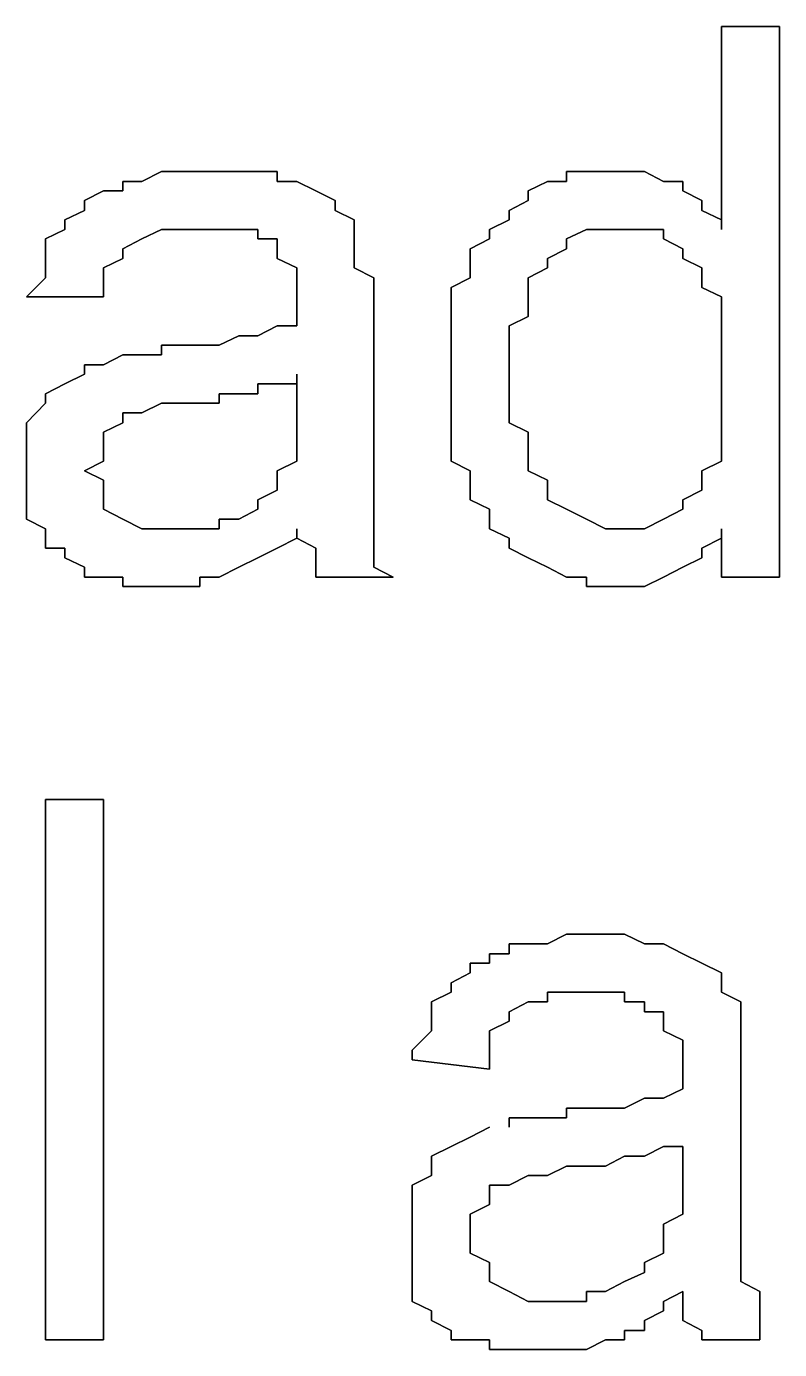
# Model space of a CAD drawing. Header units: metres. Extents: x 2.9 to 42.8, y 1.7 to 28.7.
# Drawn here: x 38.6292 to 38.7668, y 15.6157 to 15.8574 of the extents above; entities that cross this region are included whole.
import ezdxf

# ---------------------------------------------------------------- set-up
doc = ezdxf.new("R2010")
doc.units = ezdxf.units.M
doc.layers.add('GRIS', color=8, linetype='Continuous')

msp = doc.modelspace()

# ---------------------------------------------------------------- linework, layer by layer
at = {"layer": 'GRIS', "lineweight": -3}
for points in [[(38.7668, 15.8574), (38.7562, 15.8574), (38.7668, 15.8574)], [(38.7562, 15.8574), (38.7562, 15.8203), (38.7562, 15.8574)], [(38.7668, 15.7568), (38.7668, 15.8574), (38.7668, 15.7568)], [(38.6503, 15.8291), (38.6468, 15.8291), (38.6503, 15.8291)], [(38.6468, 15.8291), (38.6468, 15.8274), (38.6468, 15.8291)], [(38.6539, 15.8309), (38.6503, 15.8291), (38.6539, 15.8309)], [(38.6574, 15.8309), (38.6539, 15.8309), (38.6574, 15.8309)], [(38.6609, 15.8309), (38.6574, 15.8309), (38.6609, 15.8309)], [(38.6644, 15.8309), (38.6609, 15.8309), (38.6644, 15.8309)], [(38.668, 15.8309), (38.6644, 15.8309), (38.668, 15.8309)], [(38.6715, 15.8309), (38.668, 15.8309), (38.6715, 15.8309)], [(38.675, 15.8309), (38.6715, 15.8309), (38.675, 15.8309)], [(38.675, 15.8291), (38.675, 15.8309), (38.675, 15.8291)], [(38.6786, 15.8291), (38.675, 15.8291), (38.6786, 15.8291)], [(38.6821, 15.8274), (38.6786, 15.8291), (38.6821, 15.8274)], [(38.7244, 15.8291), (38.7209, 15.8274), (38.7244, 15.8291)], [(38.7279, 15.8291), (38.7244, 15.8291), (38.7279, 15.8291)], [(38.7315, 15.8309), (38.7279, 15.8309), (38.7315, 15.8309)], [(38.7279, 15.8309), (38.7279, 15.8291), (38.7279, 15.8309)], [(38.735, 15.8309), (38.7315, 15.8309), (38.735, 15.8309)], [(38.7385, 15.8309), (38.735, 15.8309), (38.7385, 15.8309)], [(38.7421, 15.8309), (38.7385, 15.8309), (38.7421, 15.8309)], [(38.7456, 15.8291), (38.7421, 15.8309), (38.7456, 15.8291)], [(38.7491, 15.8291), (38.7456, 15.8291), (38.7491, 15.8291)], [(38.7491, 15.8274), (38.7491, 15.8291), (38.7491, 15.8274)], [(38.6433, 15.8274), (38.6398, 15.8256), (38.6433, 15.8274)], [(38.6468, 15.8274), (38.6433, 15.8274), (38.6468, 15.8274)], [(38.6856, 15.8256), (38.6821, 15.8274), (38.6856, 15.8256)], [(38.7209, 15.8274), (38.7209, 15.8256), (38.7209, 15.8274)], [(38.7526, 15.8256), (38.7491, 15.8274), (38.7526, 15.8256)], [(38.6398, 15.8256), (38.6398, 15.8238), (38.6398, 15.8256)], [(38.6856, 15.8238), (38.6856, 15.8256), (38.6856, 15.8238)], [(38.7209, 15.8256), (38.7174, 15.8238), (38.7209, 15.8256)], [(38.7526, 15.8238), (38.7526, 15.8256), (38.7526, 15.8238)], [(38.6398, 15.8238), (38.6362, 15.8221), (38.6398, 15.8238)], [(38.6362, 15.8221), (38.6362, 15.8203), (38.6362, 15.8221)], [(38.6891, 15.8221), (38.6856, 15.8238), (38.6891, 15.8221)], [(38.6891, 15.8203), (38.6891, 15.8221), (38.6891, 15.8203)], [(38.7174, 15.8221), (38.7138, 15.8203), (38.7174, 15.8221)], [(38.7174, 15.8238), (38.7174, 15.8221), (38.7174, 15.8238)], [(38.7562, 15.8221), (38.7526, 15.8238), (38.7562, 15.8221)], [(38.7562, 15.8203), (38.7562, 15.8221), (38.7562, 15.8203)], [(38.6362, 15.8203), (38.6327, 15.8186), (38.6362, 15.8203)], [(38.6503, 15.8186), (38.6539, 15.8203), (38.6503, 15.8186)], [(38.6539, 15.8203), (38.6574, 15.8203), (38.6539, 15.8203)], [(38.6574, 15.8203), (38.6609, 15.8203), (38.6574, 15.8203)], [(38.6609, 15.8203), (38.6644, 15.8203), (38.6609, 15.8203)], [(38.6644, 15.8203), (38.668, 15.8203), (38.6644, 15.8203)], [(38.668, 15.8203), (38.6715, 15.8203), (38.668, 15.8203)], [(38.6715, 15.8203), (38.6715, 15.8186), (38.6715, 15.8203)], [(38.6891, 15.8168), (38.6891, 15.8203), (38.6891, 15.8168)], [(38.7138, 15.8203), (38.7138, 15.8186), (38.7138, 15.8203)], [(38.7279, 15.8186), (38.7315, 15.8203), (38.7279, 15.8186)], [(38.7315, 15.8203), (38.735, 15.8203), (38.7315, 15.8203)], [(38.735, 15.8203), (38.7385, 15.8203), (38.735, 15.8203)], [(38.7385, 15.8203), (38.7421, 15.8203), (38.7385, 15.8203)], [(38.7421, 15.8203), (38.7456, 15.8203), (38.7421, 15.8203)], [(38.7456, 15.8203), (38.7456, 15.8186), (38.7456, 15.8203)], [(38.6327, 15.8186), (38.6327, 15.8168), (38.6327, 15.8186)], [(38.6468, 15.8168), (38.6503, 15.8186), (38.6468, 15.8168)], [(38.6715, 15.8186), (38.675, 15.8186), (38.6715, 15.8186)], [(38.675, 15.8186), (38.675, 15.8168), (38.675, 15.8186)], [(38.7138, 15.8186), (38.7103, 15.8168), (38.7138, 15.8186)], [(38.7279, 15.8168), (38.7279, 15.8186), (38.7279, 15.8168)], [(38.7456, 15.8186), (38.7491, 15.8168), (38.7456, 15.8186)], [(38.6327, 15.8168), (38.6327, 15.8133), (38.6327, 15.8168)], [(38.6433, 15.8133), (38.6468, 15.815), (38.6433, 15.8133)], [(38.6468, 15.815), (38.6468, 15.8168), (38.6468, 15.815)], [(38.675, 15.8168), (38.675, 15.815), (38.675, 15.8168)], [(38.675, 15.815), (38.6786, 15.8133), (38.675, 15.815)], [(38.6891, 15.815), (38.6891, 15.8168), (38.6891, 15.815)], [(38.6891, 15.8133), (38.6891, 15.815), (38.6891, 15.8133)], [(38.7103, 15.8168), (38.7103, 15.815), (38.7103, 15.8168)], [(38.7103, 15.815), (38.7103, 15.8133), (38.7103, 15.815)], [(38.7244, 15.815), (38.7279, 15.8168), (38.7244, 15.815)], [(38.7244, 15.8133), (38.7244, 15.815), (38.7244, 15.8133)], [(38.7491, 15.8168), (38.7491, 15.815), (38.7491, 15.8168)], [(38.7491, 15.815), (38.7526, 15.8133), (38.7491, 15.815)], [(38.6327, 15.8133), (38.6327, 15.8115), (38.6327, 15.8133)], [(38.6433, 15.8115), (38.6433, 15.8133), (38.6433, 15.8115)], [(38.6786, 15.8133), (38.6786, 15.8115), (38.6786, 15.8133)], [(38.6927, 15.8115), (38.6891, 15.8133), (38.6927, 15.8115)], [(38.7103, 15.8133), (38.7103, 15.8115), (38.7103, 15.8133)], [(38.7209, 15.8115), (38.7244, 15.8133), (38.7209, 15.8115)], [(38.7526, 15.8133), (38.7526, 15.8115), (38.7526, 15.8133)], [(38.6327, 15.8115), (38.6292, 15.808), (38.6327, 15.8115)], [(38.6433, 15.808), (38.6433, 15.8115), (38.6433, 15.808)], [(38.6786, 15.8115), (38.6786, 15.8097), (38.6786, 15.8115)], [(38.6786, 15.8097), (38.6786, 15.8062), (38.6786, 15.8097)], [(38.6927, 15.8097), (38.6927, 15.8115), (38.6927, 15.8097)], [(38.6927, 15.8062), (38.6927, 15.8097), (38.6927, 15.8062)], [(38.7103, 15.8115), (38.7068, 15.8097), (38.7103, 15.8115)], [(38.7068, 15.8097), (38.7068, 15.808), (38.7068, 15.8097)], [(38.7209, 15.8097), (38.7209, 15.8115), (38.7209, 15.8097)], [(38.7209, 15.8062), (38.7209, 15.8097), (38.7209, 15.8062)], [(38.7526, 15.8115), (38.7526, 15.8097), (38.7526, 15.8115)], [(38.7526, 15.8097), (38.7562, 15.808), (38.7526, 15.8097)], [(38.6292, 15.808), (38.6433, 15.808), (38.6292, 15.808)], [(38.7068, 15.808), (38.7068, 15.8062), (38.7068, 15.808)], [(38.7562, 15.808), (38.7562, 15.8062), (38.7562, 15.808)], [(38.6786, 15.8062), (38.6786, 15.8027), (38.6786, 15.8062)], [(38.6927, 15.8044), (38.6927, 15.8062), (38.6927, 15.8044)], [(38.7068, 15.8062), (38.7068, 15.8027), (38.7068, 15.8062)], [(38.7209, 15.8044), (38.7209, 15.8062), (38.7209, 15.8044)], [(38.7562, 15.8062), (38.7562, 15.8027), (38.7562, 15.8062)], [(38.675, 15.8027), (38.6715, 15.8009), (38.675, 15.8027)], [(38.6786, 15.8027), (38.675, 15.8027), (38.6786, 15.8027)], [(38.6927, 15.7868), (38.6927, 15.8044), (38.6927, 15.7868)], [(38.7068, 15.8027), (38.7068, 15.8009), (38.7068, 15.8027)], [(38.7174, 15.8027), (38.7209, 15.8044), (38.7174, 15.8027)], [(38.7174, 15.7992), (38.7174, 15.8027), (38.7174, 15.7992)], [(38.7562, 15.8027), (38.7562, 15.8009), (38.7562, 15.8027)], [(38.668, 15.8009), (38.6644, 15.7992), (38.668, 15.8009)], [(38.6715, 15.8009), (38.668, 15.8009), (38.6715, 15.8009)], [(38.7068, 15.8009), (38.7068, 15.7974), (38.7068, 15.8009)], [(38.7562, 15.8009), (38.7562, 15.7974), (38.7562, 15.8009)], [(38.6574, 15.7992), (38.6539, 15.7992), (38.6574, 15.7992)], [(38.6539, 15.7992), (38.6539, 15.7974), (38.6539, 15.7992)], [(38.6609, 15.7992), (38.6574, 15.7992), (38.6609, 15.7992)], [(38.6644, 15.7992), (38.6609, 15.7992), (38.6644, 15.7992)], [(38.7174, 15.7974), (38.7174, 15.7992), (38.7174, 15.7974)], [(38.6433, 15.7956), (38.6398, 15.7956), (38.6433, 15.7956)], [(38.6398, 15.7956), (38.6398, 15.7939), (38.6398, 15.7956)], [(38.6468, 15.7974), (38.6433, 15.7956), (38.6468, 15.7974)], [(38.6503, 15.7974), (38.6468, 15.7974), (38.6503, 15.7974)], [(38.6539, 15.7974), (38.6503, 15.7974), (38.6539, 15.7974)], [(38.7068, 15.7974), (38.7068, 15.7956), (38.7068, 15.7974)], [(38.7068, 15.7956), (38.7068, 15.7939), (38.7068, 15.7956)], [(38.7174, 15.7939), (38.7174, 15.7974), (38.7174, 15.7939)], [(38.7562, 15.7974), (38.7562, 15.7956), (38.7562, 15.7974)], [(38.7562, 15.7956), (38.7562, 15.7921), (38.7562, 15.7956)], [(38.6398, 15.7939), (38.6362, 15.7921), (38.6398, 15.7939)], [(38.6786, 15.7939), (38.6786, 15.7886), (38.6786, 15.7939)], [(38.6786, 15.7921), (38.6786, 15.7939), (38.6786, 15.7921)], [(38.7068, 15.7939), (38.7068, 15.7921), (38.7068, 15.7939)], [(38.7174, 15.7903), (38.7174, 15.7939), (38.7174, 15.7903)], [(38.6362, 15.7921), (38.6327, 15.7903), (38.6362, 15.7921)], [(38.6327, 15.7903), (38.6327, 15.7886), (38.6327, 15.7903)], [(38.6644, 15.7886), (38.6644, 15.7903), (38.6644, 15.7886)], [(38.6644, 15.7903), (38.668, 15.7903), (38.6644, 15.7903)], [(38.668, 15.7903), (38.6715, 15.7903), (38.668, 15.7903)], [(38.6715, 15.7903), (38.6715, 15.7921), (38.6715, 15.7903)], [(38.6715, 15.7921), (38.675, 15.7921), (38.6715, 15.7921)], [(38.675, 15.7921), (38.6786, 15.7921), (38.675, 15.7921)], [(38.7068, 15.7921), (38.7068, 15.7903), (38.7068, 15.7921)], [(38.7068, 15.7903), (38.7068, 15.7868), (38.7068, 15.7903)], [(38.7174, 15.7868), (38.7174, 15.7903), (38.7174, 15.7868)], [(38.7562, 15.7921), (38.7562, 15.7886), (38.7562, 15.7921)], [(38.6327, 15.7886), (38.6292, 15.785), (38.6327, 15.7886)], [(38.6503, 15.7868), (38.6539, 15.7886), (38.6503, 15.7868)], [(38.6539, 15.7886), (38.6574, 15.7886), (38.6539, 15.7886)], [(38.6574, 15.7886), (38.6609, 15.7886), (38.6574, 15.7886)], [(38.6609, 15.7886), (38.6644, 15.7886), (38.6609, 15.7886)], [(38.6786, 15.7886), (38.6786, 15.785), (38.6786, 15.7886)], [(38.7562, 15.7886), (38.7562, 15.7868), (38.7562, 15.7886)], [(38.6468, 15.785), (38.6468, 15.7868), (38.6468, 15.785)], [(38.6468, 15.7868), (38.6503, 15.7868), (38.6468, 15.7868)], [(38.6927, 15.7833), (38.6927, 15.7868), (38.6927, 15.7833)], [(38.7068, 15.7868), (38.7068, 15.785), (38.7068, 15.7868)], [(38.7174, 15.785), (38.7174, 15.7868), (38.7174, 15.785)], [(38.7562, 15.7868), (38.7562, 15.7833), (38.7562, 15.7868)], [(38.6292, 15.785), (38.6292, 15.7833), (38.6292, 15.785)], [(38.6292, 15.7833), (38.6292, 15.7815), (38.6292, 15.7833)], [(38.6433, 15.7833), (38.6468, 15.785), (38.6433, 15.7833)], [(38.6433, 15.7815), (38.6433, 15.7833), (38.6433, 15.7815)], [(38.6786, 15.785), (38.6786, 15.7833), (38.6786, 15.785)], [(38.6786, 15.7833), (38.6786, 15.7798), (38.6786, 15.7833)], [(38.6927, 15.7798), (38.6927, 15.7833), (38.6927, 15.7798)], [(38.7068, 15.785), (38.7068, 15.7815), (38.7068, 15.785)], [(38.7209, 15.7833), (38.7174, 15.785), (38.7209, 15.7833)], [(38.7209, 15.7798), (38.7209, 15.7833), (38.7209, 15.7798)], [(38.7562, 15.7833), (38.7562, 15.7815), (38.7562, 15.7833)], [(38.6292, 15.7815), (38.6292, 15.778), (38.6292, 15.7815)], [(38.6433, 15.7798), (38.6433, 15.7815), (38.6433, 15.7798)], [(38.7068, 15.7815), (38.7068, 15.7798), (38.7068, 15.7815)], [(38.7562, 15.7815), (38.7562, 15.7798), (38.7562, 15.7815)], [(38.6433, 15.778), (38.6433, 15.7798), (38.6433, 15.778)], [(38.6786, 15.7798), (38.6786, 15.778), (38.6786, 15.7798)], [(38.6927, 15.778), (38.6927, 15.7798), (38.6927, 15.778)], [(38.7068, 15.7798), (38.7068, 15.778), (38.7068, 15.7798)], [(38.7209, 15.778), (38.7209, 15.7798), (38.7209, 15.778)], [(38.7562, 15.7798), (38.7562, 15.778), (38.7562, 15.7798)], [(38.6292, 15.778), (38.6292, 15.7762), (38.6292, 15.778)], [(38.6292, 15.7762), (38.6292, 15.7727), (38.6292, 15.7762)], [(38.6398, 15.7762), (38.6433, 15.778), (38.6398, 15.7762)], [(38.6433, 15.7745), (38.6398, 15.7762), (38.6433, 15.7745)], [(38.6786, 15.778), (38.675, 15.7762), (38.6786, 15.778)], [(38.675, 15.7762), (38.675, 15.7745), (38.675, 15.7762)], [(38.6927, 15.7745), (38.6927, 15.778), (38.6927, 15.7745)], [(38.7068, 15.778), (38.7103, 15.7762), (38.7068, 15.778)], [(38.7103, 15.7762), (38.7103, 15.7727), (38.7103, 15.7762)], [(38.7209, 15.7762), (38.7209, 15.778), (38.7209, 15.7762)], [(38.7244, 15.7745), (38.7209, 15.7762), (38.7244, 15.7745)], [(38.7562, 15.778), (38.7526, 15.7762), (38.7562, 15.778)], [(38.7526, 15.7762), (38.7526, 15.7745), (38.7526, 15.7762)], [(38.6433, 15.7727), (38.6433, 15.7745), (38.6433, 15.7727)], [(38.675, 15.7745), (38.675, 15.7727), (38.675, 15.7745)], [(38.6927, 15.7727), (38.6927, 15.7745), (38.6927, 15.7727)], [(38.7244, 15.7727), (38.7244, 15.7745), (38.7244, 15.7727)], [(38.7526, 15.7745), (38.7526, 15.7727), (38.7526, 15.7745)], [(38.6292, 15.7727), (38.6292, 15.7709), (38.6292, 15.7727)], [(38.6433, 15.7692), (38.6433, 15.7727), (38.6433, 15.7692)], [(38.675, 15.7727), (38.6715, 15.7709), (38.675, 15.7727)], [(38.6927, 15.7709), (38.6927, 15.7727), (38.6927, 15.7709)], [(38.7103, 15.7727), (38.7103, 15.7709), (38.7103, 15.7727)], [(38.7244, 15.7709), (38.7244, 15.7727), (38.7244, 15.7709)], [(38.7526, 15.7727), (38.7491, 15.7709), (38.7526, 15.7727)], [(38.6292, 15.7709), (38.6292, 15.7692), (38.6292, 15.7709)], [(38.6292, 15.7692), (38.6292, 15.7674), (38.6292, 15.7692)], [(38.6468, 15.7674), (38.6433, 15.7692), (38.6468, 15.7674)], [(38.6715, 15.7692), (38.668, 15.7674), (38.6715, 15.7692)], [(38.6715, 15.7709), (38.6715, 15.7692), (38.6715, 15.7709)], [(38.6927, 15.7674), (38.6927, 15.7709), (38.6927, 15.7674)], [(38.7103, 15.7709), (38.7138, 15.7692), (38.7103, 15.7709)], [(38.7138, 15.7692), (38.7138, 15.7656), (38.7138, 15.7692)], [(38.7279, 15.7692), (38.7244, 15.7709), (38.7279, 15.7692)], [(38.7315, 15.7674), (38.7279, 15.7692), (38.7315, 15.7674)], [(38.7491, 15.7692), (38.7456, 15.7674), (38.7491, 15.7692)], [(38.7491, 15.7709), (38.7491, 15.7692), (38.7491, 15.7709)], [(38.6292, 15.7674), (38.6327, 15.7656), (38.6292, 15.7674)], [(38.6503, 15.7656), (38.6468, 15.7674), (38.6503, 15.7656)], [(38.668, 15.7674), (38.6644, 15.7674), (38.668, 15.7674)], [(38.6644, 15.7674), (38.6644, 15.7656), (38.6644, 15.7674)], [(38.6927, 15.7656), (38.6927, 15.7674), (38.6927, 15.7656)], [(38.735, 15.7656), (38.7315, 15.7674), (38.735, 15.7656)], [(38.7456, 15.7674), (38.7421, 15.7656), (38.7456, 15.7674)], [(38.6327, 15.7656), (38.6327, 15.7621), (38.6327, 15.7656)], [(38.6539, 15.7656), (38.6503, 15.7656), (38.6539, 15.7656)], [(38.6574, 15.7656), (38.6539, 15.7656), (38.6574, 15.7656)], [(38.6609, 15.7656), (38.6574, 15.7656), (38.6609, 15.7656)], [(38.6644, 15.7656), (38.6609, 15.7656), (38.6644, 15.7656)], [(38.675, 15.7621), (38.6786, 15.7639), (38.675, 15.7621)], [(38.6786, 15.7656), (38.6786, 15.7639), (38.6786, 15.7656)], [(38.6786, 15.7639), (38.6786, 15.7656), (38.6786, 15.7639)], [(38.6786, 15.7639), (38.6821, 15.7621), (38.6786, 15.7639)], [(38.6927, 15.7639), (38.6927, 15.7656), (38.6927, 15.7639)], [(38.6927, 15.7603), (38.6927, 15.7639), (38.6927, 15.7603)], [(38.7138, 15.7656), (38.7174, 15.7639), (38.7138, 15.7656)], [(38.7174, 15.7639), (38.7174, 15.7621), (38.7174, 15.7639)], [(38.7385, 15.7656), (38.735, 15.7656), (38.7385, 15.7656)], [(38.7421, 15.7656), (38.7385, 15.7656), (38.7421, 15.7656)], [(38.7526, 15.7621), (38.7562, 15.7639), (38.7526, 15.7621)], [(38.7562, 15.7639), (38.7562, 15.7656), (38.7562, 15.7639)], [(38.7562, 15.7656), (38.7562, 15.7568), (38.7562, 15.7656)], [(38.6327, 15.7621), (38.6362, 15.7621), (38.6327, 15.7621)], [(38.6362, 15.7621), (38.6362, 15.7603), (38.6362, 15.7621)], [(38.6715, 15.7603), (38.675, 15.7621), (38.6715, 15.7603)], [(38.6821, 15.7621), (38.6821, 15.7586), (38.6821, 15.7621)], [(38.7174, 15.7621), (38.7209, 15.7603), (38.7174, 15.7621)], [(38.7526, 15.7603), (38.7526, 15.7621), (38.7526, 15.7603)], [(38.6362, 15.7603), (38.6398, 15.7586), (38.6362, 15.7603)], [(38.668, 15.7586), (38.6715, 15.7603), (38.668, 15.7586)], [(38.6927, 15.7586), (38.6927, 15.7603), (38.6927, 15.7586)], [(38.7209, 15.7603), (38.7244, 15.7586), (38.7209, 15.7603)], [(38.7491, 15.7586), (38.7526, 15.7603), (38.7491, 15.7586)], [(38.6398, 15.7586), (38.6398, 15.7568), (38.6398, 15.7586)], [(38.6398, 15.7568), (38.6433, 15.7568), (38.6398, 15.7568)], [(38.6433, 15.7568), (38.6468, 15.7568), (38.6433, 15.7568)], [(38.6468, 15.7568), (38.6468, 15.7551), (38.6468, 15.7568)], [(38.6609, 15.7551), (38.6609, 15.7568), (38.6609, 15.7551)], [(38.6609, 15.7568), (38.6644, 15.7568), (38.6609, 15.7568)], [(38.6644, 15.7568), (38.668, 15.7586), (38.6644, 15.7568)], [(38.6821, 15.7586), (38.6821, 15.7568), (38.6821, 15.7586)], [(38.6821, 15.7568), (38.6962, 15.7568), (38.6821, 15.7568)], [(38.6962, 15.7568), (38.6927, 15.7586), (38.6962, 15.7568)], [(38.7244, 15.7586), (38.7279, 15.7568), (38.7244, 15.7586)], [(38.7279, 15.7568), (38.7315, 15.7568), (38.7279, 15.7568)], [(38.7315, 15.7568), (38.7315, 15.7551), (38.7315, 15.7568)], [(38.7421, 15.7551), (38.7456, 15.7568), (38.7421, 15.7551)], [(38.7456, 15.7568), (38.7491, 15.7586), (38.7456, 15.7568)], [(38.7562, 15.7568), (38.7668, 15.7568), (38.7562, 15.7568)], [(38.6468, 15.7551), (38.6503, 15.7551), (38.6468, 15.7551)], [(38.6503, 15.7551), (38.6539, 15.7551), (38.6503, 15.7551)], [(38.6539, 15.7551), (38.6574, 15.7551), (38.6539, 15.7551)], [(38.6574, 15.7551), (38.6609, 15.7551), (38.6574, 15.7551)], [(38.7315, 15.7551), (38.735, 15.7551), (38.7315, 15.7551)], [(38.735, 15.7551), (38.7385, 15.7551), (38.735, 15.7551)], [(38.7385, 15.7551), (38.7421, 15.7551), (38.7385, 15.7551)], [(38.6433, 15.7162), (38.6327, 15.7162), (38.6433, 15.7162)], [(38.6327, 15.7162), (38.6327, 15.6175), (38.6327, 15.7162)], [(38.6433, 15.6175), (38.6433, 15.7162), (38.6433, 15.6175)], [(38.7279, 15.6916), (38.7244, 15.6898), (38.7279, 15.6916)], [(38.7315, 15.6916), (38.7279, 15.6916), (38.7315, 15.6916)], [(38.735, 15.6916), (38.7315, 15.6916), (38.735, 15.6916)], [(38.7385, 15.6916), (38.735, 15.6916), (38.7385, 15.6916)], [(38.7421, 15.6898), (38.7385, 15.6916), (38.7421, 15.6898)], [(38.7209, 15.6898), (38.7174, 15.6898), (38.7209, 15.6898)], [(38.7174, 15.6898), (38.7174, 15.688), (38.7174, 15.6898)], [(38.7244, 15.6898), (38.7209, 15.6898), (38.7244, 15.6898)], [(38.7456, 15.6898), (38.7421, 15.6898), (38.7456, 15.6898)], [(38.7491, 15.688), (38.7456, 15.6898), (38.7491, 15.688)], [(38.7174, 15.688), (38.7138, 15.688), (38.7174, 15.688)], [(38.7138, 15.688), (38.7138, 15.6863), (38.7138, 15.688)], [(38.7526, 15.6863), (38.7491, 15.688), (38.7526, 15.6863)], [(38.7103, 15.6845), (38.7068, 15.6827), (38.7103, 15.6845)], [(38.7138, 15.6863), (38.7103, 15.6863), (38.7138, 15.6863)], [(38.7103, 15.6863), (38.7103, 15.6845), (38.7103, 15.6863)], [(38.7562, 15.6845), (38.7526, 15.6863), (38.7562, 15.6845)], [(38.7562, 15.6827), (38.7562, 15.6845), (38.7562, 15.6827)], [(38.7068, 15.6827), (38.7068, 15.681), (38.7068, 15.6827)], [(38.7562, 15.681), (38.7562, 15.6827), (38.7562, 15.681)], [(38.7068, 15.681), (38.7032, 15.6792), (38.7068, 15.681)], [(38.7032, 15.6792), (38.7032, 15.6774), (38.7032, 15.6792)], [(38.7174, 15.6774), (38.7209, 15.6792), (38.7174, 15.6774)], [(38.7209, 15.6792), (38.7244, 15.6792), (38.7209, 15.6792)], [(38.7244, 15.6792), (38.7244, 15.681), (38.7244, 15.6792)], [(38.7244, 15.681), (38.7279, 15.681), (38.7244, 15.681)], [(38.7279, 15.681), (38.7315, 15.681), (38.7279, 15.681)], [(38.7315, 15.681), (38.735, 15.681), (38.7315, 15.681)], [(38.735, 15.681), (38.7385, 15.681), (38.735, 15.681)], [(38.7385, 15.681), (38.7385, 15.6792), (38.7385, 15.681)], [(38.7385, 15.6792), (38.7421, 15.6792), (38.7385, 15.6792)], [(38.7421, 15.6792), (38.7421, 15.6774), (38.7421, 15.6792)], [(38.7597, 15.6792), (38.7562, 15.681), (38.7597, 15.6792)], [(38.7597, 15.6774), (38.7597, 15.6792), (38.7597, 15.6774)], [(38.7032, 15.6774), (38.7032, 15.6757), (38.7032, 15.6774)], [(38.7174, 15.6757), (38.7174, 15.6774), (38.7174, 15.6757)], [(38.7421, 15.6774), (38.7456, 15.6774), (38.7421, 15.6774)], [(38.7456, 15.6774), (38.7456, 15.6757), (38.7456, 15.6774)], [(38.7597, 15.6757), (38.7597, 15.6774), (38.7597, 15.6757)], [(38.7032, 15.6757), (38.7032, 15.6739), (38.7032, 15.6757)], [(38.7138, 15.6739), (38.7174, 15.6757), (38.7138, 15.6739)], [(38.7456, 15.6757), (38.7456, 15.6739), (38.7456, 15.6757)], [(38.7597, 15.6739), (38.7597, 15.6757), (38.7597, 15.6739)], [(38.7032, 15.6739), (38.6997, 15.6704), (38.7032, 15.6739)], [(38.7138, 15.6722), (38.7138, 15.6739), (38.7138, 15.6722)], [(38.7138, 15.6704), (38.7138, 15.6722), (38.7138, 15.6704)], [(38.7456, 15.6739), (38.7491, 15.6722), (38.7456, 15.6739)], [(38.7491, 15.6722), (38.7491, 15.6686), (38.7491, 15.6722)], [(38.7597, 15.6722), (38.7597, 15.6739), (38.7597, 15.6722)], [(38.7597, 15.6686), (38.7597, 15.6722), (38.7597, 15.6686)], [(38.6997, 15.6704), (38.6997, 15.6686), (38.6997, 15.6704)], [(38.7138, 15.6686), (38.7138, 15.6704), (38.7138, 15.6686)], [(38.6997, 15.6686), (38.7138, 15.6669), (38.6997, 15.6686)], [(38.7138, 15.6669), (38.7138, 15.6686), (38.7138, 15.6669)], [(38.7491, 15.6686), (38.7491, 15.6669), (38.7491, 15.6686)], [(38.7597, 15.6651), (38.7597, 15.6686), (38.7597, 15.6651)], [(38.7491, 15.6669), (38.7491, 15.6651), (38.7491, 15.6669)], [(38.7491, 15.6651), (38.7491, 15.6633), (38.7491, 15.6651)], [(38.7597, 15.6633), (38.7597, 15.6651), (38.7597, 15.6633)], [(38.7491, 15.6633), (38.7456, 15.6616), (38.7491, 15.6633)], [(38.7597, 15.6475), (38.7597, 15.6633), (38.7597, 15.6475)], [(38.7315, 15.6598), (38.7279, 15.6598), (38.7315, 15.6598)], [(38.7279, 15.6598), (38.7279, 15.658), (38.7279, 15.6598)], [(38.735, 15.6598), (38.7315, 15.6598), (38.735, 15.6598)], [(38.7385, 15.6598), (38.735, 15.6598), (38.7385, 15.6598)], [(38.7421, 15.6616), (38.7385, 15.6598), (38.7421, 15.6616)], [(38.7456, 15.6616), (38.7421, 15.6616), (38.7456, 15.6616)], [(38.7209, 15.658), (38.7174, 15.658), (38.7209, 15.658)], [(38.7174, 15.658), (38.7174, 15.6563), (38.7174, 15.658)], [(38.7244, 15.658), (38.7209, 15.658), (38.7244, 15.658)], [(38.7279, 15.658), (38.7244, 15.658), (38.7279, 15.658)], [(38.7138, 15.6563), (38.7103, 15.6545), (38.7138, 15.6563)], [(38.7068, 15.6528), (38.7032, 15.651), (38.7068, 15.6528)], [(38.7103, 15.6545), (38.7068, 15.6528), (38.7103, 15.6545)], [(38.7421, 15.651), (38.7456, 15.6528), (38.7421, 15.651)], [(38.7456, 15.6528), (38.7491, 15.6528), (38.7456, 15.6528)], [(38.7491, 15.6528), (38.7491, 15.6492), (38.7491, 15.6528)], [(38.7032, 15.651), (38.7032, 15.6492), (38.7032, 15.651)], [(38.735, 15.6492), (38.7385, 15.651), (38.735, 15.6492)], [(38.7385, 15.651), (38.7421, 15.651), (38.7385, 15.651)], [(38.7032, 15.6492), (38.7032, 15.6475), (38.7032, 15.6492)], [(38.7244, 15.6475), (38.7279, 15.6492), (38.7244, 15.6475)], [(38.7279, 15.6492), (38.7315, 15.6492), (38.7279, 15.6492)], [(38.7315, 15.6492), (38.735, 15.6492), (38.7315, 15.6492)], [(38.7491, 15.6492), (38.7491, 15.6475), (38.7491, 15.6492)], [(38.7032, 15.6475), (38.6997, 15.6457), (38.7032, 15.6475)], [(38.6997, 15.6457), (38.6997, 15.6439), (38.6997, 15.6457)], [(38.7138, 15.6439), (38.7138, 15.6457), (38.7138, 15.6439)], [(38.7138, 15.6457), (38.7174, 15.6457), (38.7138, 15.6457)], [(38.7174, 15.6457), (38.7209, 15.6475), (38.7174, 15.6457)], [(38.7209, 15.6475), (38.7244, 15.6475), (38.7209, 15.6475)], [(38.7491, 15.6475), (38.7491, 15.6457), (38.7491, 15.6475)], [(38.7491, 15.6457), (38.7491, 15.6422), (38.7491, 15.6457)], [(38.7597, 15.6439), (38.7597, 15.6475), (38.7597, 15.6439)], [(38.6997, 15.6439), (38.6997, 15.6404), (38.6997, 15.6439)], [(38.7138, 15.6422), (38.7138, 15.6439), (38.7138, 15.6422)], [(38.7597, 15.6404), (38.7597, 15.6439), (38.7597, 15.6404)], [(38.7103, 15.6404), (38.7138, 15.6422), (38.7103, 15.6404)], [(38.7491, 15.6422), (38.7491, 15.6404), (38.7491, 15.6422)], [(38.6997, 15.6404), (38.6997, 15.6386), (38.6997, 15.6404)], [(38.6997, 15.6386), (38.6997, 15.6351), (38.6997, 15.6386)], [(38.7103, 15.6369), (38.7103, 15.6404), (38.7103, 15.6369)], [(38.7491, 15.6404), (38.7456, 15.6386), (38.7491, 15.6404)], [(38.7456, 15.6386), (38.7456, 15.6369), (38.7456, 15.6386)], [(38.7597, 15.6369), (38.7597, 15.6404), (38.7597, 15.6369)], [(38.7103, 15.6333), (38.7103, 15.6369), (38.7103, 15.6333)], [(38.7456, 15.6369), (38.7456, 15.6351), (38.7456, 15.6369)], [(38.7597, 15.6351), (38.7597, 15.6369), (38.7597, 15.6351)], [(38.6997, 15.6351), (38.6997, 15.6333), (38.6997, 15.6351)], [(38.6997, 15.6333), (38.6997, 15.6316), (38.6997, 15.6333)], [(38.7138, 15.6316), (38.7103, 15.6333), (38.7138, 15.6316)], [(38.7456, 15.6333), (38.7421, 15.6316), (38.7456, 15.6333)], [(38.7456, 15.6351), (38.7456, 15.6333), (38.7456, 15.6351)], [(38.7597, 15.6316), (38.7597, 15.6351), (38.7597, 15.6316)], [(38.6997, 15.6316), (38.6997, 15.6281), (38.6997, 15.6316)], [(38.7138, 15.6298), (38.7138, 15.6316), (38.7138, 15.6298)], [(38.7421, 15.6316), (38.7421, 15.6298), (38.7421, 15.6316)], [(38.7597, 15.6298), (38.7597, 15.6316), (38.7597, 15.6298)], [(38.7138, 15.6281), (38.7138, 15.6298), (38.7138, 15.6281)], [(38.7421, 15.6298), (38.7385, 15.6281), (38.7421, 15.6298)], [(38.7597, 15.6281), (38.7597, 15.6298), (38.7597, 15.6281)], [(38.6997, 15.6281), (38.6997, 15.6263), (38.6997, 15.6281)], [(38.6997, 15.6263), (38.6997, 15.6245), (38.6997, 15.6263)], [(38.7174, 15.6263), (38.7138, 15.6281), (38.7174, 15.6263)], [(38.7209, 15.6245), (38.7174, 15.6263), (38.7209, 15.6245)], [(38.735, 15.6263), (38.7315, 15.6263), (38.735, 15.6263)], [(38.7315, 15.6263), (38.7315, 15.6245), (38.7315, 15.6263)], [(38.7385, 15.6281), (38.735, 15.6263), (38.7385, 15.6281)], [(38.7456, 15.6245), (38.7491, 15.6263), (38.7456, 15.6245)], [(38.7491, 15.6263), (38.7491, 15.6228), (38.7491, 15.6263)], [(38.7632, 15.6263), (38.7597, 15.6281), (38.7632, 15.6263)], [(38.7632, 15.6228), (38.7632, 15.6263), (38.7632, 15.6228)], [(38.6997, 15.6245), (38.7032, 15.6228), (38.6997, 15.6245)], [(38.7244, 15.6245), (38.7209, 15.6245), (38.7244, 15.6245)], [(38.7279, 15.6245), (38.7244, 15.6245), (38.7279, 15.6245)], [(38.7315, 15.6245), (38.7279, 15.6245), (38.7315, 15.6245)], [(38.7456, 15.6228), (38.7456, 15.6245), (38.7456, 15.6228)], [(38.7032, 15.6228), (38.7032, 15.621), (38.7032, 15.6228)], [(38.7421, 15.621), (38.7456, 15.6228), (38.7421, 15.621)], [(38.7491, 15.6228), (38.7491, 15.621), (38.7491, 15.6228)], [(38.7632, 15.621), (38.7632, 15.6228), (38.7632, 15.621)], [(38.7032, 15.621), (38.7068, 15.6192), (38.7032, 15.621)], [(38.7068, 15.6192), (38.7068, 15.6175), (38.7068, 15.6192)], [(38.7385, 15.6175), (38.7385, 15.6192), (38.7385, 15.6175)], [(38.7385, 15.6192), (38.7421, 15.6192), (38.7385, 15.6192)], [(38.7421, 15.6192), (38.7421, 15.621), (38.7421, 15.6192)], [(38.7491, 15.621), (38.7526, 15.6192), (38.7491, 15.621)], [(38.7526, 15.6192), (38.7526, 15.6175), (38.7526, 15.6192)], [(38.7632, 15.6192), (38.7632, 15.621), (38.7632, 15.6192)], [(38.7632, 15.6175), (38.7632, 15.6192), (38.7632, 15.6175)], [(38.6327, 15.6175), (38.6433, 15.6175), (38.6327, 15.6175)], [(38.7068, 15.6175), (38.7103, 15.6175), (38.7068, 15.6175)], [(38.7103, 15.6175), (38.7138, 15.6175), (38.7103, 15.6175)], [(38.7138, 15.6175), (38.7138, 15.6157), (38.7138, 15.6175)], [(38.7315, 15.6157), (38.735, 15.6175), (38.7315, 15.6157)], [(38.735, 15.6175), (38.7385, 15.6175), (38.735, 15.6175)], [(38.7526, 15.6175), (38.7632, 15.6175), (38.7526, 15.6175)], [(38.7138, 15.6157), (38.7174, 15.6157), (38.7138, 15.6157)], [(38.7174, 15.6157), (38.7209, 15.6157), (38.7174, 15.6157)], [(38.7209, 15.6157), (38.7244, 15.6157), (38.7209, 15.6157)], [(38.7244, 15.6157), (38.7279, 15.6157), (38.7244, 15.6157)], [(38.7279, 15.6157), (38.7315, 15.6157), (38.7279, 15.6157)]]:
    msp.add_lwpolyline(points, dxfattribs=at)

doc.saveas('drawing.dxf')
